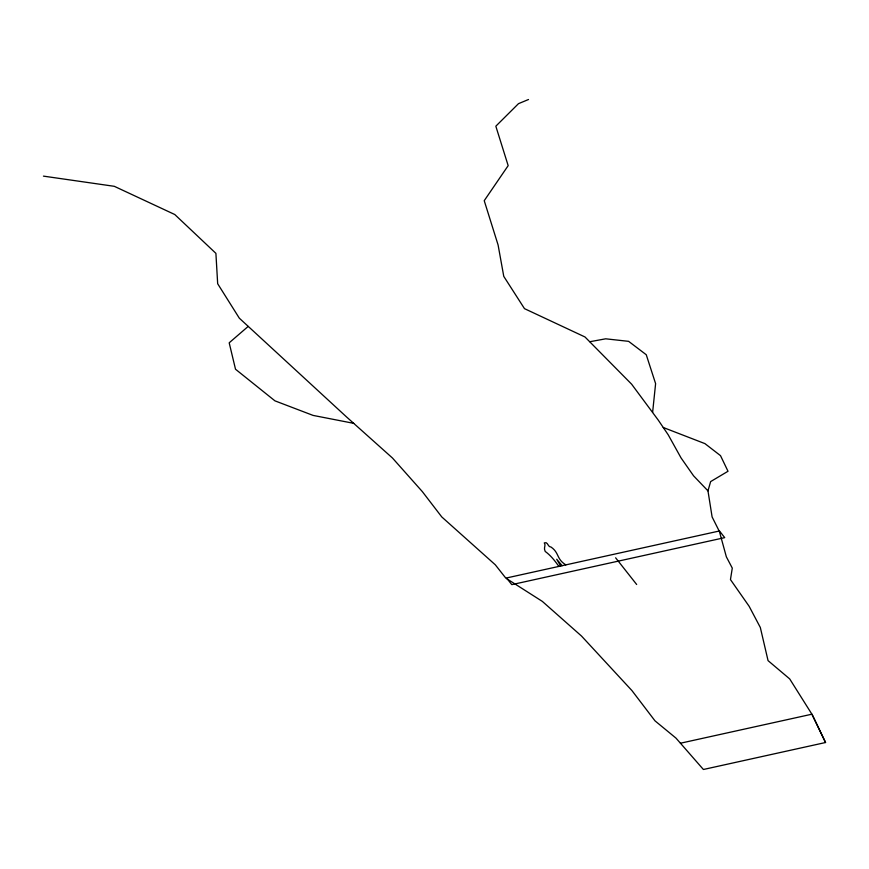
<?xml version="1.0" encoding="UTF-8"?>
<svg xmlns="http://www.w3.org/2000/svg" width="869" height="869" viewBox="0 0 869 869"><rect width="100%" height="100%" fill="white"/><g stroke="black" fill="none" stroke-linecap="round" stroke-linejoin="round"><path stroke-width="1.3" d="M652.619 412.351L655.606 383.631L646.254 354.737L628.613 341.343L605.693 338.812L589.888 341.713M43.45 176.125L114.306 186.314L174.778 214.524L215.903 253.357L217.674 283.739L239.333 318.195L346.373 416.794L392.451 457.996L422.334 491.604L441.778 516.946L495.287 564.785L505.812 578.124L542.332 601.391L581.502 636.043L631.948 690.594L654.987 720.836L675.963 738.096L703.401 769.489L825.55 742.517L812.265 714.774L789.693 678.906L768.055 660.636L760.321 627.472L749.143 606.301L730.46 579.59L732.285 568.109L726.354 556.823L719.402 531.48L712.102 516.925L707.974 490.866L710.646 481.589L728.005 471.27L720.51 455.649L704.922 443.614L663.253 427.494M248.176 326.418L229.188 342.81L235.51 369.227L274.941 400.848L313.079 415.404L353.683 423.333M528.504 99.511L518.478 103.672L495.83 126.201L508.169 165.642L484.229 200.685L498.1 245.004L503.77 276.375L524.485 308.647L584.989 336.976L631.622 384.185L658.3 420.172L668.207 434.804L681.057 457.93L693.56 475.81L707.974 490.866M680.438 743.223L811.907 714.199L825.55 742.517M558.843 566.425C555.095 560.983 550.674 555.41 545.211 551.446C543.158 547.351 546.264 545.851 544.287 542.886C548.067 541.257 547.633 547.22 551.076 547.079C559.473 552.945 556.279 559.039 565.838 564.872M615.621 557.8L636.662 584.489M562.134 565.697L556.714 559.245L560.657 566.023M719.467 530.97L506.529 577.972L511.787 584.641L724.724 537.639L719.467 530.97"/></g></svg>
